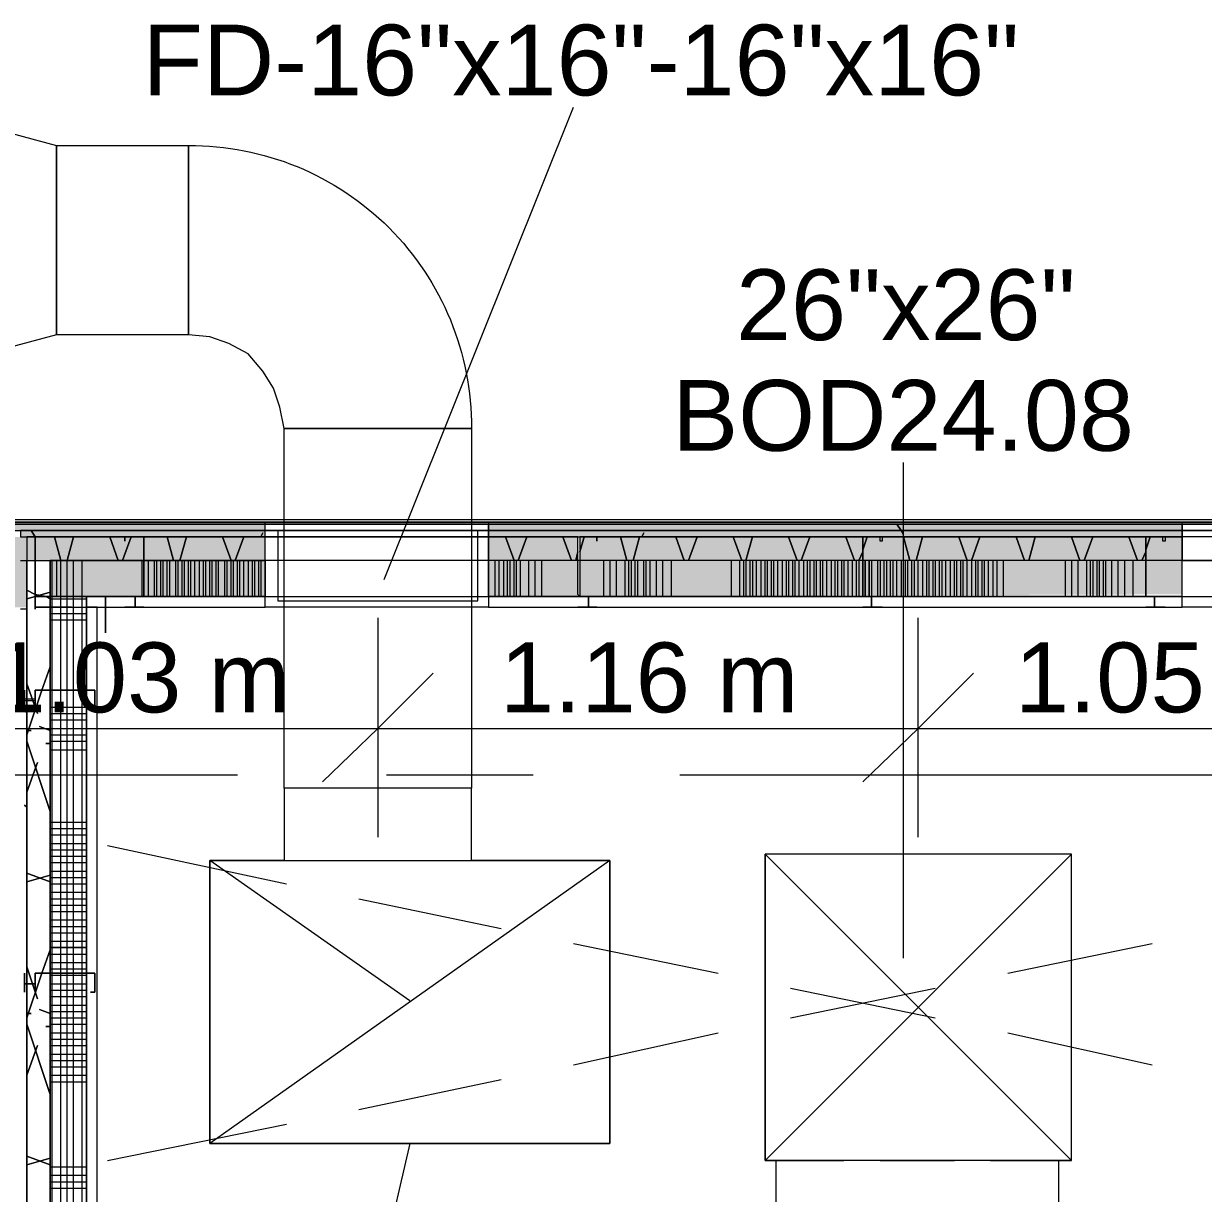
# Model space of a CAD drawing. Header units: metres. Extents: x 29 to 268, y -7 to 151.
# Drawn here: x 74.575 to 77.116, y 33.108 to 35.628 of the extents above; entities that cross this region are included whole.
import ezdxf

# ---------------------------------------------------------------- set-up
doc = ezdxf.new("R2010")
doc.units = ezdxf.units.M
doc.layers.add('HVAC - Ductos', color=5, linetype='Continuous', lineweight=50)
doc.layers.add('PDF2_Geometry', color=7, linetype='Continuous', true_color=0xaaaaaa)
doc.layers.add('PDF2_Solid Fills', color=7, linetype='Continuous', true_color=0xffffff)
doc.layers.add('PDF2_Text', color=7, linetype='Continuous')
doc.styles.add('PDF Helvetica', font='')
doc.styles.get('PDF Helvetica').set_extended_font_data('Helvetica')

msp = doc.modelspace()

# ---------------------------------------------------------------- hatches: boundary and pattern name
at = {"layer": 'PDF2_Solid Fills', "lineweight": 0, "transparency": 33554559}
h = msp.add_hatch(color=256, dxfattribs=at)
h.paths.add_polyline_path([(75.0951, 34.5359), (75.0951, 34.5496), (74.5497, 34.5496), (74.5497, 34.5359)])
h.paths.add_polyline_path([(78.0331, 34.5404), (78.2256, 34.5359), (78.2256, 34.5496), (77.7765, 34.5496), (77.7765, 34.5359), (78.0285, 34.5404)])
h.paths.add_polyline_path([(77.0706, 34.5359), (77.0706, 34.5496), (75.5764, 34.5496), (75.5764, 34.5359)])
h = msp.add_hatch(color=256, dxfattribs=at)
h.paths.add_polyline_path([(75.0951, 34.5359), (75.0951, 34.5496), (74.5497, 34.5496), (74.5497, 34.5359)])
h.paths.add_polyline_path([(78.0331, 34.5404), (78.2256, 34.5359), (78.2256, 34.5496), (77.7765, 34.5496), (77.7765, 34.5359), (78.0285, 34.5404)])
h.paths.add_polyline_path([(77.0706, 34.5359), (77.0706, 34.5496), (75.5764, 34.5496), (75.5764, 34.5359)])
h = msp.add_hatch(color=256, dxfattribs=at)
h.paths.add_polyline_path([(65.5709, 34.4717), (65.5709, 34.5221), (65.4059, 34.5221), (65.4059, 34.4717)])
h.paths.add_polyline_path([(73.7568, 34.5221), (73.7568, 34.4717), (74.5818, 34.4717), (74.5818, 34.5221)])
h.paths.add_polyline_path([(66.0659, 34.5221), (66.0659, 34.4717), (73.0326, 34.4717), (73.0326, 34.5221)])
h = msp.add_hatch(color=256, dxfattribs=at)
h.paths.add_polyline_path([(75.0951, 34.5221), (75.0951, 34.5359), (74.5681, 34.5359), (74.5681, 34.5221)])
h.paths.add_polyline_path([(78.0331, 34.5359), (78.0331, 34.5221), (78.2119, 34.5221), (78.2119, 34.5359)])
h.paths.add_polyline_path([(77.7765, 34.5359), (77.7765, 34.5221), (78.0285, 34.5221), (78.0285, 34.5359)])
h.paths.add_polyline_path([(75.5764, 34.5359), (75.5764, 34.5221), (77.0706, 34.5221), (77.0706, 34.5359)])
h = msp.add_hatch(color=256, dxfattribs=at)
h.paths.add_polyline_path([(75.0951, 34.5221), (75.0951, 34.5359), (74.5681, 34.5359), (74.5681, 34.5221)])
h.paths.add_polyline_path([(78.0331, 34.5359), (78.0331, 34.5221), (78.2119, 34.5221), (78.2119, 34.5359)])
h.paths.add_polyline_path([(77.7765, 34.5359), (77.7765, 34.5221), (78.0285, 34.5221), (78.0285, 34.5359)])
h.paths.add_polyline_path([(75.5764, 34.5359), (75.5764, 34.5221), (77.0706, 34.5221), (77.0706, 34.5359)])
h = msp.add_hatch(color=256, dxfattribs=at)
h.paths.add_polyline_path([(75.0951, 34.4717), (75.0951, 34.5221), (74.5818, 34.5221), (74.5818, 34.4717)])
h.paths.add_polyline_path([(78.0331, 34.5221), (78.0331, 34.4717), (78.1935, 34.4717), (78.1935, 34.5221)])
h.paths.add_polyline_path([(77.7765, 34.5221), (77.7765, 34.4717), (78.0285, 34.4717), (78.0285, 34.5221)])
h.paths.add_polyline_path([(75.7735, 34.5221), (75.7735, 34.4717), (77.0706, 34.4717), (77.0706, 34.5221)])
h.paths.add_polyline_path([(75.5764, 34.5221), (75.5764, 34.4717), (75.7689, 34.4717), (75.7689, 34.5221)])
h = msp.add_hatch(color=256, dxfattribs=at)
h.paths.add_polyline_path([(75.0951, 34.4717), (75.0951, 34.5221), (74.5818, 34.5221), (74.5818, 34.4717)])
h.paths.add_polyline_path([(78.0331, 34.5221), (78.0331, 34.4717), (78.1935, 34.4717), (78.1935, 34.5221)])
h.paths.add_polyline_path([(77.7765, 34.5221), (77.7765, 34.4717), (78.0285, 34.4717), (78.0285, 34.5221)])
h.paths.add_polyline_path([(75.7735, 34.5221), (75.7735, 34.4717), (77.0706, 34.4717), (77.0706, 34.5221)])
h.paths.add_polyline_path([(75.5764, 34.5221), (75.5764, 34.4717), (75.7689, 34.4717), (75.7689, 34.5221)])
h = msp.add_hatch(color=256, dxfattribs=at)
h.paths.add_polyline_path([(65.5709, 34.3663), (65.5709, 34.4717), (65.4059, 34.4717), (65.4059, 34.3663)])
h.paths.add_polyline_path([(74.536, 34.3709), (74.5818, 34.3709), (74.5818, 34.4717), (73.7568, 34.4717), (73.7568, 34.3663)])
h.paths.add_polyline_path([(73.0326, 34.3709), (73.0326, 34.4717), (66.0659, 34.4717), (66.0659, 34.3709), (72.2443, 34.3709), (72.5056, 34.3663), (72.5056, 34.3709)])
h = msp.add_hatch(color=256, dxfattribs=at)
h.paths.add_polyline_path([(78.0285, 34.4075), (78.0285, 34.4717), (77.7765, 34.4717), (77.7765, 34.3937), (78.1431, 34.3937), (78.1431, 34.4717), (78.0331, 34.4717)])
h.paths.add_polyline_path([(75.0951, 34.3983), (75.0951, 34.4717), (74.6322, 34.4717), (74.6322, 34.3937), (74.6332, 34.3937), (74.8339, 34.3983)])
h.paths.add_polyline_path([(75.5764, 34.4717), (75.5764, 34.3937), (75.583, 34.3937), (76.9927, 34.3983), (77.0706, 34.3983), (77.0706, 34.4717)])
h = msp.add_hatch(color=256, dxfattribs=at)
h.paths.add_polyline_path([(78.0285, 34.3983), (78.0285, 34.4717), (77.7765, 34.4717), (77.7765, 34.3937), (78.1431, 34.3937), (78.1431, 34.4717), (78.0331, 34.4717)])
h.paths.add_polyline_path([(75.0951, 34.3937), (75.0951, 34.4717), (74.6322, 34.4717), (74.6322, 34.3937)])
h.paths.add_polyline_path([(75.5764, 34.4717), (75.5764, 34.3937), (75.583, 34.3937), (76.9927, 34.3983), (77.0706, 34.3983), (77.0706, 34.4717)])

# ---------------------------------------------------------------- linework, layer by layer
at = {"layer": 'HVAC - Ductos', "lineweight": 0}
for points in [[(74.646, 35.3654), (74.9302, 35.3654), (74.9302, 34.9575), (74.646, 34.9575), (74.2701, 34.8567), (74.2701, 35.4663)], [(75.5397, 34.7559), (75.5397, 33.9813), (75.1364, 33.9813), (75.1364, 34.7559)], [(75.5535, 34.5359), (75.1227, 34.5359), (75.1227, 34.3845), (75.5535, 34.3845)]]:
    msp.add_lwpolyline(points, close=True, dxfattribs=at)
for points in [[(75.3518, 34.4304), (75.7597, 35.4479)], [(74.646, 35.3654), (74.646, 34.9575), (74.646, 35.3654)], [(76.4701, 33.6146), (76.4701, 34.6825)], [(75.3381, 34.3479), (75.3381, 34.1095), (75.3381, 33.8758)], [(76.5023, 33.8758), (76.5023, 34.1095), (76.5023, 34.3479)], [(75.4573, 34.2287), (75.3381, 34.1095), (75.2189, 33.995)], [(76.6214, 34.2287), (76.5023, 34.1095), (76.3831, 33.995)], [(73.1518, 34.1095), (74.3068, 34.1095), (75.3381, 34.1095), (76.5023, 34.1095), (77.7902, 34.1095)], [(75.1364, 33.8254), (75.5397, 33.8254), (75.5397, 33.9813), (75.1364, 33.9813), (75.1364, 33.8254), (74.976, 33.8254), (74.976, 33.2158), (75.8377, 33.2158), (75.8377, 33.8254), (75.5397, 33.8254)], [(76.8323, 33.1791), (76.8323, 33.8391), (76.1723, 33.8391), (76.1723, 33.1791)], [(75.4068, 33.2158), (75.3518, 32.9775)], [(76.1723, 33.1791), (76.3418, 33.1791)], [(76.1951, 33.1791), (76.1951, 33.0783), (76.8048, 33.0783), (76.8048, 33.1791)], [(76.4198, 33.1791), (76.5802, 33.1791)], [(76.6581, 33.1791), (76.8323, 33.1791)]]:
    msp.add_lwpolyline(points, dxfattribs=at)
msp.add_lwpolyline([(75.5397, 34.7559), (75.1364, 34.7559), (75.1272, 34.8017), (75.1135, 34.8429), (75.0905, 34.8796), (75.0585, 34.9163), (75.0172, 34.9391), (74.976, 34.9529), (74.9302, 34.9575), (74.9302, 35.3654, -0.41751)], format="xyb", close=True, dxfattribs=at)
at = {"layer": 'PDF2_Geometry', "lineweight": 0}
for points in [[(75.0951, 34.5359), (75.0951, 34.5496), (74.5818, 34.5496), (74.5681, 34.5496), (74.5497, 34.5496), (73.7568, 34.5496), (73.0326, 34.5496), (66.0659, 34.5496), (66.0659, 34.5359), (65.5709, 34.5359), (65.4059, 34.5359), (63.6642, 34.5359), (63.6642, 34.5221), (63.6642, 34.3342), (63.6642, 33.7429), (63.678, 33.7429), (63.678, 33.9217)], [(87.3511, 34.5359), (87.3511, 34.5541), (87.3511, 34.5496), (87.3511, 34.5359), (86.6819, 34.5359), (86.6819, 34.5129), (86.6819, 34.5359), (78.8535, 34.5359), (86.6819, 34.5359), (86.6819, 34.5496), (78.2256, 34.5496), (78.2256, 34.5541), (78.8856, 34.5541), (78.8856, 34.5587), (78.2256, 34.5587), (74.5497, 34.5587), (65.4059, 34.5587), (65.4059, 34.5541), (74.5497, 34.5541), (74.5497, 34.5221), (74.5497, 34.5541), (65.4059, 34.5541), (64.2463, 34.5541)], [(74.5772, 27.8716), (74.5772, 27.3537), (74.7789, 27.3537), (74.7789, 32.7025), (76.0164, 32.7025), (76.0164, 32.9041), (74.7331, 32.9041), (74.7331, 34.3709), (74.7514, 34.3709), (75.0951, 34.3709), (75.0951, 34.5541), (74.5497, 34.5541), (73.7568, 34.5541), (73.7568, 34.3342), (74.5497, 34.3342), (74.5497, 32.9041), (74.5681, 32.9041)], [(78.2256, 34.5541), (74.5497, 34.5541)], [(74.5681, 34.5221), (74.5818, 34.5221), (74.6002, 34.5221), (74.8339, 34.5221), (75.0951, 34.5221), (75.5764, 34.5221), (75.5764, 34.5359), (75.5764, 34.5496), (75.0951, 34.5496), (75.5764, 34.5496), (77.0706, 34.5496), (77.0706, 34.5359), (75.5764, 34.5359), (75.0951, 34.5359), (74.5818, 34.5359), (74.5681, 34.5359)], [(75.0951, 34.5541), (75.5764, 34.5541)], [(77.0706, 34.5541), (77.7765, 34.5541)], [(78.0331, 34.5359), (78.2256, 34.5359), (78.2256, 34.5496), (77.7765, 34.5496), (77.0706, 34.5496), (77.7765, 34.5496), (77.7765, 34.5359)], [(74.5681, 34.5221), (74.5818, 34.5221), (74.5818, 32.9041), (74.5818, 34.4717), (74.6002, 34.4717), (74.6322, 34.4717), (74.6322, 34.3937), (74.6322, 34.3709), (74.6322, 34.1921), (74.6322, 33.5825), (74.6322, 32.9041), (74.6322, 33.5825), (74.6322, 34.1921), (74.6322, 34.3709), (74.6322, 34.3937), (74.7101, 34.3937), (74.7101, 34.1921), (74.7101, 33.5825), (74.7101, 32.9041), (74.7101, 33.5825), (74.7101, 34.1921), (74.7101, 34.3709), (74.7101, 34.3937), (75.0951, 34.3937), (75.5764, 34.3937), (75.5764, 34.4717), (75.0951, 34.4717), (75.0951, 34.5221), (75.0951, 34.5359), (75.5764, 34.5359)], [(74.6277, 34.5221), (74.6277, 34.5221)], [(75.7689, 34.5221), (75.5764, 34.5221), (75.0951, 34.5221)], [(77.7765, 34.5221), (77.0706, 34.5221), (76.9927, 34.5221), (76.3831, 34.5221), (75.7735, 34.5221), (76.3831, 34.5221), (76.9927, 34.5221), (77.0706, 34.5221), (77.0706, 34.4717), (75.5764, 34.4717), (75.5764, 34.5221), (75.7689, 34.5221), (75.5764, 34.5221), (75.5764, 34.5359), (77.0706, 34.5359), (77.0706, 34.5221), (76.9927, 34.5221), (76.3831, 34.5221), (75.7735, 34.5221)], [(75.5764, 34.4717), (75.5764, 34.5221)], [(75.7735, 34.5221), (75.7735, 34.5221)], [(75.8101, 34.5221), (75.8101, 34.5221)], [(75.8101, 34.5221), (75.8101, 34.5221)], [(76.3831, 34.5221), (76.3831, 34.5221)], [(76.3831, 34.5221), (76.3831, 34.5221)], [(76.4198, 34.5221), (76.4198, 34.5221)], [(76.9927, 34.5221), (76.9927, 34.5221)], [(76.9927, 34.5221), (76.9927, 34.5221)], [(77.0293, 34.5221), (77.0293, 34.5221)], [(77.7765, 34.4717), (77.0706, 34.4717), (77.0706, 34.5221), (77.0706, 34.5359), (77.7765, 34.5359)], [(78.0285, 34.4717), (77.7765, 34.4717), (77.7765, 34.5221), (77.7765, 34.5359), (77.0706, 34.5359)], [(78.0285, 34.5221), (77.7765, 34.5221), (77.0706, 34.5221)], [(75.8101, 34.5129), (75.8101, 34.5129)], [(74.5681, 34.4717), (74.5818, 34.4717), (74.5818, 34.3709), (74.5818, 34.3663), (74.5818, 32.9041)], [(74.6322, 32.9041), (74.6322, 33.5825), (74.6322, 34.1921), (74.6322, 34.3709), (74.6322, 34.3937), (74.6322, 34.4717), (75.0951, 34.4717), (75.0951, 34.3937), (75.5764, 34.3937), (77.0706, 34.3937), (77.7765, 34.3937)], [(77.0706, 34.4717), (75.5764, 34.4717), (75.0951, 34.4717)], [(77.0706, 34.3937), (77.0706, 34.4717), (77.7765, 34.4717), (78.0285, 34.4717), (77.7765, 34.4717), (77.7765, 34.3937), (78.0285, 34.3937), (78.1431, 34.3937), (78.1431, 34.4717), (78.0331, 34.4717)], [(78.1935, 32.9041), (78.1935, 34.4717), (78.1431, 34.4717), (78.1431, 33.8621), (78.1431, 34.3937), (78.0652, 34.3937), (78.0652, 33.8621), (78.0652, 34.3709), (78.0652, 34.3937), (78.0285, 34.3937), (77.7765, 34.3937), (77.7765, 34.3709), (78.0652, 34.3709), (78.0652, 34.3937), (78.0285, 34.3937), (77.7765, 34.3937), (77.7765, 34.3709), (77.0706, 34.3709), (77.0706, 34.3937), (77.7765, 34.3937)], [(74.6002, 34.4167), (74.6002, 34.4167)], [(76.9927, 34.4121), (76.9927, 34.4167)], [(75.5764, 34.3937), (75.5764, 34.3709), (75.0951, 34.3709), (75.0951, 34.3937)], [(75.8101, 34.3937), (75.8101, 34.3937)], [(76.4244, 34.3937), (76.4244, 34.3937)], [(77.0339, 34.3937), (77.0339, 34.3937)], [(74.5818, 34.3709), (74.5818, 34.3663), (74.5681, 34.3663)], [(77.0706, 32.7025), (76.7039, 32.7025), (76.7039, 32.9041), (76.7039, 32.8767), (76.0164, 32.8767), (75.9431, 32.8767), (76.0164, 32.8767), (76.0164, 32.9041), (74.7193, 32.9041), (74.7331, 32.9041), (74.7331, 34.3709), (74.7101, 34.3709), (74.7101, 34.1921), (74.7101, 33.5825), (74.7101, 32.9041), (74.7101, 32.8767), (74.6322, 32.8767)], [(74.6781, 34.3709), (74.6781, 34.3709)], [(75.7735, 34.3709), (75.7689, 34.3709), (75.7735, 34.3709)], [(75.7735, 34.3709), (75.7735, 34.3709)], [(75.8056, 34.3709), (75.8056, 34.3709)], [(75.8101, 34.3709), (75.8101, 34.3709)], [(75.8101, 34.3709), (75.8101, 34.3709)], [(76.3831, 34.3709), (76.3831, 34.3709)], [(76.3831, 34.3709), (76.3831, 34.3709)], [(76.4152, 34.3709), (76.4152, 34.3709)], [(76.4198, 34.3709), (76.4244, 34.3709), (76.4198, 34.3709)], [(76.4198, 34.3709), (76.4198, 34.3709)], [(76.9927, 34.3709), (76.9927, 34.3709)], [(76.9927, 34.3709), (76.9927, 34.3709)], [(77.0247, 34.3709), (77.0247, 34.3709)], [(77.0293, 34.3709), (77.0339, 34.3709), (77.0293, 34.3709)], [(77.0293, 34.3709), (77.0293, 34.3709)], [(74.5772, 34.1921), (74.5772, 34.1921)], [(74.5772, 34.1875), (74.5772, 34.1921), (74.5772, 34.1875)], [(74.6002, 34.1921), (74.6002, 34.1921)], [(74.6002, 34.1921), (74.6002, 34.1921)], [(74.7285, 34.1921), (74.7285, 34.1921)], [(74.7285, 34.1921), (74.7285, 34.1921)], [(74.5772, 34.1737), (74.5772, 34.1737)], [(74.7285, 34.16), (74.7285, 34.1646)], [(74.5772, 34.1554), (74.5772, 34.1554)], [(74.5772, 34.1508), (74.5772, 34.1508)], [(74.5772, 34.1508), (74.5772, 34.1508)], [(74.6002, 34.1508), (74.6002, 34.1508)], [(74.7193, 34.1508), (74.7193, 34.1508)], [(74.7285, 34.1508), (74.7285, 34.1508)], [(74.7285, 34.1508), (74.7285, 34.1508)], [(75.0356, 34.0087), (73.766, 34.0087)], [(75.6727, 34.0087), (75.3564, 34.0087)], [(77.2585, 34.0087), (75.9889, 34.0087)], [(74.756, 33.8575), (75.141, 33.775)], [(75.2968, 33.7429), (75.6039, 33.6787)], [(75.7597, 33.6467), (76.0714, 33.5825)], [(76.6948, 33.5825), (77.0064, 33.6467)], [(74.5772, 33.5825), (74.5772, 33.5825)], [(74.5772, 33.5779), (74.5772, 33.5779)], [(74.6002, 33.5825), (74.6002, 33.5825)], [(74.6002, 33.5825), (74.6002, 33.5825)], [(74.6506, 33.5825), (74.6506, 33.5825)], [(74.7285, 33.5825), (74.7285, 33.5825)], [(74.7285, 33.5825), (74.7285, 33.5825)], [(76.2273, 33.4863), (76.5389, 33.5504)], [(76.2273, 33.5504), (76.5389, 33.4863)], [(74.5772, 33.5458), (74.5772, 33.5458)], [(74.5772, 33.5413), (74.5772, 33.5413)], [(74.5772, 33.5413), (74.5772, 33.5413)], [(74.6002, 33.5413), (74.6002, 33.5413)], [(74.7193, 33.5413), (74.7193, 33.5413)], [(74.7285, 33.5413), (74.7285, 33.5413)], [(74.7285, 33.5413), (74.7285, 33.5413)], [(75.7597, 33.3854), (76.0714, 33.4541)], [(76.6948, 33.4541), (77.0064, 33.3854)], [(75.2968, 33.2891), (75.6039, 33.3533)], [(74.756, 33.1791), (75.141, 33.2571)]]:
    msp.add_lwpolyline(points, dxfattribs=at)
for points in [[(74.5497, 34.5587), (74.5497, 34.5541), (78.2256, 34.5541), (78.2256, 34.5587)], [(74.5497, 34.5541), (74.5497, 34.5496), (75.0951, 34.5496), (75.0951, 34.5541)], [(75.0951, 34.5359), (75.0951, 34.5496), (74.5497, 34.5496), (74.5497, 34.5359)], [(75.5764, 34.5541), (75.5764, 34.3709), (75.0951, 34.3709), (75.0951, 34.5541)], [(75.5764, 34.3709), (77.0706, 34.3709), (77.0706, 34.5541), (75.5764, 34.5541)], [(77.0706, 34.5541), (75.5764, 34.5541), (75.5764, 34.5496), (77.0706, 34.5496)], [(75.5764, 34.5496), (75.5764, 34.5359), (77.0706, 34.5359), (77.0706, 34.5496)], [(77.7765, 34.5541), (77.7765, 34.3709), (77.0706, 34.3709), (77.0706, 34.5541)], [(75.0951, 34.5221), (75.0951, 34.5359), (74.5681, 34.5359), (74.5681, 34.5221), (74.6002, 34.5221), (74.8339, 34.5221)], [(75.0951, 34.4717), (75.0951, 34.5221), (74.8339, 34.5221), (74.6002, 34.5221), (74.5818, 34.5221), (74.5818, 34.4717), (74.6002, 34.4717)], [(74.6002, 34.3709), (74.6781, 34.3709), (74.6002, 34.3709), (74.6002, 34.5221)], [(74.6277, 34.5221), (74.6002, 34.5221)], [(74.7927, 34.3937), (74.8155, 34.3937), (74.8155, 34.3754), (74.8155, 34.3709), (74.8339, 34.3709), (74.7972, 34.3709), (74.7927, 34.3709), (74.7972, 34.3709), (74.8018, 34.3709), (74.7972, 34.3709), (74.7927, 34.3709), (74.7972, 34.3709), (74.8339, 34.3709), (74.8155, 34.3709), (74.8155, 34.3754), (74.8155, 34.3937), (74.8339, 34.3937), (74.8339, 34.3983), (74.8339, 34.5221), (74.7972, 34.5221), (74.7927, 34.5221), (74.7927, 34.5129), (74.7927, 34.5221), (74.7972, 34.5221), (74.8339, 34.5221), (74.8339, 34.3983), (74.8339, 34.3937)], [(75.7918, 34.3937), (75.7918, 34.3754), (75.7918, 34.3709), (75.7735, 34.3709), (75.8101, 34.3709), (75.8056, 34.3709), (75.8101, 34.3709), (75.7735, 34.3709), (75.7918, 34.3709), (75.7918, 34.3754), (75.7918, 34.3937), (75.7735, 34.3937), (75.7689, 34.3983), (75.7689, 34.5221), (75.7735, 34.5221), (75.8101, 34.5221), (75.8101, 34.5129), (75.8101, 34.5221), (75.7735, 34.5221), (75.7735, 34.3983), (75.7735, 34.3937), (75.8101, 34.3937)], [(76.4014, 34.3937), (76.4014, 34.3754), (76.4014, 34.3709), (76.3831, 34.3709), (76.4198, 34.3709), (76.4152, 34.3709), (76.4198, 34.3709), (76.3831, 34.3709), (76.4014, 34.3709), (76.4014, 34.3754), (76.4014, 34.3937), (76.3831, 34.3937), (76.3831, 34.3983), (76.3831, 34.5221), (76.4198, 34.5221), (76.4244, 34.5221), (76.4244, 34.5129), (76.4198, 34.5129), (76.4198, 34.5221), (76.3831, 34.5221), (76.3831, 34.3983), (76.3831, 34.3937), (76.4244, 34.3937)], [(77.011, 34.3937), (77.011, 34.3754), (77.011, 34.3709), (76.9927, 34.3709), (77.0293, 34.3709), (77.0247, 34.3709), (77.0293, 34.3709), (76.9927, 34.3709), (77.011, 34.3709), (77.011, 34.3754), (77.011, 34.3937), (76.9927, 34.3937), (76.9927, 34.3983), (76.9927, 34.5221), (77.0293, 34.5221), (77.0339, 34.5221), (77.0339, 34.5129), (77.0293, 34.5129), (77.0293, 34.5221), (76.9927, 34.5221), (76.9927, 34.3983), (76.9927, 34.3937), (77.0339, 34.3937)], [(75.0951, 34.3937), (75.0951, 34.4717), (74.6322, 34.4717), (74.6322, 34.3937)], [(75.5764, 34.4717), (75.5764, 34.3937), (77.0706, 34.3937), (77.0706, 34.4717)], [(74.6002, 34.3937), (74.6002, 34.3663), (74.6002, 34.3937), (74.7514, 34.3937), (74.7514, 34.3158), (74.7514, 34.3937)], [(74.7101, 34.3709), (74.7514, 34.3709), (75.0951, 34.3709), (75.0951, 34.3937), (74.7101, 34.3937)], [(75.5764, 34.3709), (77.0706, 34.3709), (77.0706, 34.3937), (75.5764, 34.3937)], [(74.6002, 34.1692), (74.5772, 34.1692), (74.5772, 34.1737), (74.5772, 34.1875), (74.5772, 34.1508), (74.5772, 34.1554), (74.5772, 34.1508), (74.5772, 34.1921), (74.5772, 34.1737), (74.6002, 34.1737), (74.6002, 34.1921), (74.7285, 34.1921), (74.7285, 34.1508), (74.7193, 34.1508), (74.7285, 34.1508), (74.7285, 34.1921), (74.6002, 34.1921), (74.6002, 34.1508)], [(74.6002, 33.5595), (74.5772, 33.5595), (74.5772, 33.5641), (74.5772, 33.5779), (74.5772, 33.5413), (74.5772, 33.5458), (74.5772, 33.5413), (74.5772, 33.5825), (74.5772, 33.5641), (74.5772, 33.5595), (74.6002, 33.5595), (74.6002, 33.5825), (74.7285, 33.5825), (74.7285, 33.5413), (74.7193, 33.5413), (74.7285, 33.5413), (74.7285, 33.5825), (74.6002, 33.5825), (74.6002, 33.5413)]]:
    msp.add_lwpolyline(points, close=True, dxfattribs=at)
at = {"layer": 'PDF2_Geometry', "color": 254, "lineweight": 0, "true_color": 0xeaeaea}
for points in [[(76.4564, 34.5496), (76.4655, 34.5359), (76.4701, 34.5267), (76.4655, 34.5359)], [(74.591, 34.5359), (74.6002, 34.5221)], [(75.086, 34.5221), (75.0905, 34.5313)], [(75.9064, 34.5221), (75.911, 34.5313)], [(76.3877, 34.3937), (76.3877, 34.4717)], [(76.3968, 34.4717), (76.3968, 34.3937)], [(74.5635, 34.1692), (74.5681, 34.1692), (74.5818, 34.1417), (74.5681, 34.1692)], [(74.5772, 33.9446), (74.5818, 33.94)], [(74.7101, 33.6375), (74.6322, 33.6375)]]:
    msp.add_lwpolyline(points, close=True, dxfattribs=at)
for points in [[(76.626, 34.5496), (76.626, 34.5496)], [(76.626, 34.5496), (76.626, 34.5496)], [(74.591, 34.5359), (74.591, 34.5359)], [(74.591, 34.5359), (74.591, 34.5359)], [(74.6368, 32.9041), (74.6368, 33.5825), (74.6368, 34.1921), (74.6368, 34.3937), (74.6368, 34.4717)], [(74.646, 34.4717), (74.646, 34.3937)], [(74.6552, 32.9041), (74.6552, 34.3709), (74.6552, 34.3937), (74.6552, 34.4717)], [(74.6689, 32.9041), (74.6689, 34.3709), (74.6689, 34.3937), (74.6689, 34.4717)], [(74.6827, 32.9041), (74.6827, 33.5825), (74.6827, 34.1921), (74.6827, 34.3937), (74.6827, 34.4717)], [(74.701, 32.9041), (74.701, 33.5825), (74.701, 34.1921), (74.701, 34.3937), (74.701, 34.4717)], [(74.8293, 34.4717), (74.8293, 34.3937)], [(74.8431, 34.4717), (74.8431, 34.3937)], [(74.8568, 34.3937), (74.8568, 34.4717)], [(74.8614, 34.4717), (74.8614, 34.3937)], [(74.8706, 34.3937), (74.8706, 34.4717)], [(74.8752, 34.4717), (74.8752, 34.3937)], [(74.8843, 34.3937), (74.8843, 34.4717)], [(74.8889, 34.4717), (74.8889, 34.3937)], [(74.9027, 34.3937), (74.9027, 34.4717)], [(74.9072, 34.4717), (74.9072, 34.3937)], [(74.9164, 34.3937), (74.9164, 34.4717)], [(74.921, 34.4717), (74.921, 34.3937)], [(74.9302, 34.3937), (74.9302, 34.4717)], [(74.9347, 34.4717), (74.9347, 34.3937)], [(74.9439, 34.3937), (74.9439, 34.4717)], [(74.9531, 34.4717), (74.9531, 34.3937)], [(74.9622, 34.3937), (74.9622, 34.4717)], [(74.9668, 34.4717), (74.9668, 34.3937)], [(74.976, 34.3937), (74.976, 34.4717)], [(74.9806, 34.4717), (74.9806, 34.3937)], [(74.9897, 34.3937), (74.9897, 34.4717)], [(74.9943, 34.4717), (74.9943, 34.3937)], [(75.0081, 34.3937), (75.0081, 34.4717)], [(75.0127, 34.4717), (75.0127, 34.3937)], [(75.0218, 34.3937), (75.0218, 34.4717)], [(75.0264, 34.4717), (75.0264, 34.3937)], [(75.0356, 34.3937), (75.0356, 34.4717)], [(75.0402, 34.4717), (75.0402, 34.3937)], [(75.0494, 34.3937), (75.0494, 34.4717)], [(75.0585, 34.4717), (75.0585, 34.3937)], [(75.0677, 34.3937), (75.0677, 34.4717)], [(75.0722, 34.4717), (75.0722, 34.3937)], [(75.0814, 34.3937), (75.0814, 34.4717)], [(75.086, 34.4717), (75.086, 34.3937)], [(75.5764, 34.4717), (75.5764, 34.3937)], [(75.5902, 34.4717), (75.5902, 34.3937)], [(75.5994, 34.3937), (75.5994, 34.4717)], [(75.6085, 34.4717), (75.6085, 34.3937)], [(75.6177, 34.3937), (75.6177, 34.4717)], [(75.6223, 34.4717), (75.6223, 34.3937)], [(75.6314, 34.3937), (75.6314, 34.4717)], [(75.636, 34.4717), (75.636, 34.3937)], [(75.6451, 34.3937), (75.6451, 34.4717)], [(75.6635, 34.3937), (75.6635, 34.4717)], [(75.6773, 34.3937), (75.6773, 34.4717)], [(75.691, 34.3937), (75.691, 34.4717)], [(75.8239, 34.4717), (75.8239, 34.3937)], [(75.8377, 34.4717), (75.8377, 34.3937)], [(75.8514, 34.4717), (75.8514, 34.3937)], [(75.8698, 34.4717), (75.8698, 34.3937)], [(75.8789, 34.3937), (75.8789, 34.4717)], [(75.8835, 34.4717), (75.8835, 34.3937)], [(75.8927, 34.3937), (75.8927, 34.4717)], [(75.8973, 34.4717), (75.8973, 34.3937)], [(75.911, 34.3937), (75.911, 34.4717)], [(75.9155, 34.4717), (75.9155, 34.3937)], [(75.9247, 34.3937), (75.9247, 34.4717)], [(75.9385, 34.3937), (75.9385, 34.4717)], [(75.9523, 34.3937), (75.9523, 34.4717)], [(75.9706, 34.3937), (75.9706, 34.4717)], [(76.0989, 34.4717), (76.0989, 34.3937)], [(76.1173, 34.4717), (76.1173, 34.3937)], [(76.1264, 34.3937), (76.1264, 34.4717)], [(76.131, 34.4717), (76.131, 34.3937)], [(76.1402, 34.3937), (76.1402, 34.4717)], [(76.1448, 34.4717), (76.1448, 34.3937)], [(76.1539, 34.3937), (76.1539, 34.4717)], [(76.1631, 34.4717), (76.1631, 34.3937)], [(76.1723, 34.3937), (76.1723, 34.4717)], [(76.1768, 34.4717), (76.1768, 34.3937)], [(76.186, 34.3937), (76.186, 34.4717)], [(76.1905, 34.4717), (76.1905, 34.3937)], [(76.1997, 34.3937), (76.1997, 34.4717)], [(76.2089, 34.4717), (76.2089, 34.3937)], [(76.2181, 34.3937), (76.2181, 34.4717)], [(76.2227, 34.4717), (76.2227, 34.3937)], [(76.2318, 34.3937), (76.2318, 34.4717)], [(76.2364, 34.4717), (76.2364, 34.3937)], [(76.2456, 34.3937), (76.2456, 34.4717)], [(76.2548, 34.4717), (76.2548, 34.3937)], [(76.2639, 34.3937), (76.2639, 34.4717)], [(76.2685, 34.4717), (76.2685, 34.3937)], [(76.2777, 34.3937), (76.2777, 34.4717)], [(76.2823, 34.4717), (76.2823, 34.3937)], [(76.2914, 34.3937), (76.2914, 34.4717)], [(76.296, 34.4717), (76.296, 34.3937)], [(76.3052, 34.3937), (76.3052, 34.4717)], [(76.3143, 34.4717), (76.3143, 34.3937)], [(76.3235, 34.3937), (76.3235, 34.4717)], [(76.3281, 34.4717), (76.3281, 34.3937)], [(76.3373, 34.3937), (76.3373, 34.4717)], [(76.3418, 34.4717), (76.3418, 34.3937)], [(76.351, 34.3937), (76.351, 34.4717)], [(76.3601, 34.4717), (76.3601, 34.3937)], [(76.3693, 34.3937), (76.3693, 34.4717)], [(76.3739, 34.4717), (76.3739, 34.3937)], [(76.3831, 34.3937), (76.3831, 34.4717)], [(76.4014, 34.4717), (76.4014, 34.3937)], [(76.4152, 34.3937), (76.4152, 34.4717)], [(76.4198, 34.4717), (76.4198, 34.3937)], [(76.4289, 34.3937), (76.4289, 34.4717)], [(76.4335, 34.4717), (76.4335, 34.3937)], [(76.4427, 34.3937), (76.4427, 34.4717)], [(76.4473, 34.4717), (76.4473, 34.3937)], [(76.4564, 34.3937), (76.4564, 34.4717)], [(76.4655, 34.4717), (76.4655, 34.3937)], [(76.4747, 34.3937), (76.4747, 34.4717)], [(76.4793, 34.4717), (76.4793, 34.3937)], [(76.4885, 34.3937), (76.4885, 34.4717)], [(76.4931, 34.4717), (76.4931, 34.3937)], [(76.5023, 34.3937), (76.5023, 34.4717)], [(76.5114, 34.4717), (76.5114, 34.3937)], [(76.5206, 34.3937), (76.5206, 34.4717)], [(76.5252, 34.4717), (76.5252, 34.3937)], [(76.5343, 34.3937), (76.5343, 34.4717)], [(76.5389, 34.4717), (76.5389, 34.3937)], [(76.5481, 34.3937), (76.5481, 34.4717)], [(76.5527, 34.4717), (76.5527, 34.3937)], [(76.5619, 34.3937), (76.5619, 34.4717)], [(76.571, 34.4717), (76.571, 34.3937)], [(76.5802, 34.3937), (76.5802, 34.4717)], [(76.5847, 34.4717), (76.5847, 34.3937)], [(76.5939, 34.3937), (76.5939, 34.4717)], [(76.5985, 34.4717), (76.5985, 34.3937)], [(76.6077, 34.3937), (76.6077, 34.4717)], [(76.6169, 34.4717), (76.6169, 34.3937)], [(76.626, 34.3937), (76.626, 34.4717)], [(76.6306, 34.4717), (76.6306, 34.3937)], [(76.6397, 34.3937), (76.6397, 34.4717)], [(76.6443, 34.4717), (76.6443, 34.3937)], [(76.6535, 34.3937), (76.6535, 34.4717)], [(76.6627, 34.4717), (76.6627, 34.3937)], [(76.6719, 34.3937), (76.6719, 34.4717)], [(76.6856, 34.3937), (76.6856, 34.4717)], [(76.8185, 34.4717), (76.8185, 34.3937)], [(76.8323, 34.4717), (76.8323, 34.3937)], [(76.846, 34.4717), (76.846, 34.3937)], [(76.8643, 34.4717), (76.8643, 34.3937)], [(76.8735, 34.3937), (76.8735, 34.4717)], [(76.8781, 34.4717), (76.8781, 34.3937)], [(76.8873, 34.3937), (76.8873, 34.4717)], [(76.8919, 34.4717), (76.8919, 34.3937)], [(76.901, 34.3937), (76.901, 34.4717)], [(76.9056, 34.4717), (76.9056, 34.3937)], [(76.9193, 34.3937), (76.9193, 34.4717)], [(76.9331, 34.3937), (76.9331, 34.4717)], [(76.9469, 34.3937), (76.9469, 34.4717)], [(76.9652, 34.3937), (76.9652, 34.4717)], [(74.6322, 34.3891), (74.7101, 34.3891)], [(74.6322, 34.3709), (74.7101, 34.3709)], [(74.6322, 34.3571), (74.7101, 34.3571)], [(74.6322, 34.3433), (74.7101, 34.3433)], [(74.6322, 34.1554), (74.7101, 34.1554)], [(74.6322, 34.1417), (74.7101, 34.1417)], [(74.6322, 34.1279), (74.7101, 34.1279)], [(74.6322, 34.1095), (74.7101, 34.1095)], [(74.6322, 34.0958), (74.7101, 34.0958)], [(74.6322, 34.0821), (74.7101, 34.0821)], [(74.6322, 34.0638), (74.7101, 34.0638)], [(74.6322, 33.9079), (74.7101, 33.9079)], [(74.6322, 33.8942), (74.7101, 33.8942)], [(74.6322, 33.8804), (74.7101, 33.8804)], [(74.5818, 33.8529), (74.5818, 33.8529)], [(74.5818, 33.8529), (74.5818, 33.8529)], [(74.6322, 33.8621), (74.7101, 33.8621)], [(74.6322, 33.8483), (74.7101, 33.8483)], [(74.6322, 33.8345), (74.7101, 33.8345)], [(74.6322, 33.8208), (74.7101, 33.8208)], [(74.6322, 33.8025), (74.7101, 33.8025)], [(74.6322, 33.7888), (74.7101, 33.7888)], [(74.6322, 33.775), (74.7101, 33.775)], [(74.6322, 33.7567), (74.7101, 33.7567)], [(74.6322, 33.7429), (74.7101, 33.7429)], [(74.6322, 33.7291), (74.7101, 33.7291)], [(74.6322, 33.7154), (74.7101, 33.7154)], [(74.6322, 33.6971), (74.7101, 33.6971)], [(74.6322, 33.6833), (74.7101, 33.6833)], [(74.6322, 33.6696), (74.7101, 33.6696)], [(74.6322, 33.6513), (74.7101, 33.6513)], [(74.6322, 33.6237), (74.7101, 33.6237)], [(74.6322, 33.6054), (74.7101, 33.6054)], [(74.6322, 33.5917), (74.7101, 33.5917)], [(74.6322, 33.5779), (74.7101, 33.5779)], [(74.6322, 33.5595), (74.7101, 33.5595)], [(74.6322, 33.5458), (74.7101, 33.5458)], [(74.6322, 33.5321), (74.7101, 33.5321)], [(74.6322, 33.5138), (74.7101, 33.5138)], [(74.6322, 33.5), (74.7101, 33.5)], [(74.6322, 33.4863), (74.7101, 33.4863)], [(74.6322, 33.4725), (74.7101, 33.4725)], [(74.6322, 33.4541), (74.7101, 33.4541)], [(74.6322, 33.4404), (74.7101, 33.4404)], [(74.6322, 33.4267), (74.7101, 33.4267)], [(74.6322, 33.4083), (74.7101, 33.4083)], [(74.6322, 33.3946), (74.7101, 33.3946)], [(74.6322, 33.3808), (74.7101, 33.3808)], [(74.6322, 33.3625), (74.7101, 33.3625)], [(74.6322, 33.3487), (74.7101, 33.3487)], [(74.6322, 33.1654), (74.7101, 33.1654)], [(74.6322, 33.1471), (74.7101, 33.1471)], [(74.6322, 33.1333), (74.7101, 33.1333)], [(74.6322, 33.1196), (74.7101, 33.1196)]]:
    msp.add_lwpolyline(points, dxfattribs=at)
at = {"layer": 'PDF2_Geometry', "color": 254, "lineweight": 0, "true_color": 0xdddddd}
for points in [[(74.6414, 34.5221), (74.6552, 34.4717)], [(74.6827, 34.5221), (74.6689, 34.4717)], [(74.7606, 34.5221), (74.7789, 34.4717)], [(74.8064, 34.5221), (74.7881, 34.4717)], [(74.8843, 34.5221), (74.8981, 34.4717)], [(74.9256, 34.5221), (74.9118, 34.4717)], [(75.0035, 34.5221), (75.0218, 34.4717)], [(75.0494, 34.5221), (75.031, 34.4717)], [(75.6131, 34.5221), (75.6314, 34.4717)], [(75.6589, 34.5221), (75.6405, 34.4717)], [(75.7368, 34.5221), (75.7552, 34.4717)], [(75.7827, 34.5221), (75.7735, 34.49)], [(75.8606, 34.5221), (75.8744, 34.4717)], [(75.9018, 34.5221), (75.8881, 34.4717)], [(75.9798, 34.5221), (75.9981, 34.4717)], [(76.0256, 34.5221), (76.0073, 34.4717)], [(76.1035, 34.5221), (76.1218, 34.4717)], [(76.1448, 34.5221), (76.131, 34.4717)], [(76.2227, 34.5221), (76.241, 34.4717)], [(76.2685, 34.5221), (76.2502, 34.4717)], [(76.3464, 34.5221), (76.3647, 34.4717)], [(76.3923, 34.5221), (76.3831, 34.4946)], [(76.4701, 34.5221), (76.4839, 34.4717)], [(76.5114, 34.5221), (76.4977, 34.4717)], [(76.5893, 34.5221), (76.6077, 34.4717)], [(76.6351, 34.5221), (76.6169, 34.4717)], [(76.7131, 34.5221), (76.7314, 34.4717)], [(76.7543, 34.5221), (76.7406, 34.4717)], [(76.8323, 34.5221), (76.8506, 34.4717)], [(76.8781, 34.5221), (76.8597, 34.4717)], [(76.956, 34.5221), (76.9744, 34.4717)], [(77.0019, 34.5221), (76.9927, 34.4946)], [(75.7689, 34.49), (75.7643, 34.4717)], [(76.3831, 34.49), (76.3739, 34.4717)], [(76.9927, 34.49), (76.9835, 34.4717)], [(74.5818, 34.4075), (74.6002, 34.3983), (74.6231, 34.3937), (74.6322, 34.3891), (74.6231, 34.3937), (74.6002, 34.3983)], [(74.6322, 34.4029), (74.6002, 34.3937), (74.5818, 34.3891), (74.6002, 34.3937)], [(74.6322, 34.2425), (74.6139, 34.1921), (74.5818, 34.0958), (74.6139, 34.1921)], [(74.5818, 34.2058), (74.6048, 34.1417)], [(74.6093, 34.1141), (74.6322, 34.105)], [(74.591, 34.105), (74.5818, 34.105)], [(74.5818, 34.0821), (74.6322, 33.9308)], [(74.6322, 34.0775), (74.6231, 34.0775)], [(74.6048, 34.0363), (74.5818, 33.9721)], [(74.5818, 33.7979), (74.6322, 33.7796)], [(74.6322, 33.7933), (74.5818, 33.7796)], [(74.6322, 33.6329), (74.6139, 33.5825), (74.5818, 33.4863), (74.6139, 33.5825)], [(74.5818, 33.5963), (74.6048, 33.5275)], [(74.6093, 33.5046), (74.6322, 33.4954)], [(74.591, 33.4954), (74.5818, 33.4954)], [(74.5818, 33.4725), (74.6322, 33.3213)], [(74.6322, 33.4679), (74.6231, 33.4679)], [(74.6048, 33.4267), (74.5818, 33.3625)], [(74.5818, 33.1883), (74.6322, 33.17)], [(74.6322, 33.1837), (74.5818, 33.17)]]:
    msp.add_lwpolyline(points, close=True, dxfattribs=at)
at = {"layer": 'PDF2_Geometry', "color": 8, "lineweight": 0, "true_color": 0x808080}
for points in [[(76.1723, 33.1791), (76.1723, 33.8391), (76.8323, 33.1791), (76.1723, 33.1791), (76.8323, 33.8391), (76.1723, 33.8391)], [(76.8323, 33.1791), (76.8323, 33.8391)], [(75.4068, 33.5229), (74.976, 33.8254), (75.8377, 33.8254), (74.976, 33.2158), (74.976, 33.8254)], [(75.8377, 33.8254), (75.8377, 33.2158), (74.976, 33.2158)], [(75.0768, 33.8254), (75.2464, 33.8254)], [(75.3289, 33.8254), (75.4847, 33.8254)], [(75.5673, 33.8254), (75.7368, 33.8254)], [(75.2464, 33.2158), (75.0768, 33.2158)], [(75.4847, 33.2158), (75.3289, 33.2158)], [(75.7368, 33.2158), (75.5673, 33.2158)]]:
    msp.add_lwpolyline(points, dxfattribs=at)

# ---------------------------------------------------------------- texts
at = {"layer": 'PDF2_Text', "lineweight": 0, "attachment_point": 4, "style": 'PDF Helvetica'}
for s, insert, char_height in [('FD-16"x16"-16"x16"', (74.8309, 35.5484), 0.152471), ('26"x26"', (76.1097, 35.0213), 0.15247), ('BOD24.08', (75.9722, 34.7829), 0.15247), ('1.03 m', (74.5054, 34.2185), 0.15059), ('1.16 m', (75.6009, 34.2185), 0.15059), ('1.05 m', (76.7101, 34.2185), 0.15059)]:
    msp.add_mtext(s, dxfattribs=dict(at, insert=insert, char_height=char_height))

doc.saveas('drawing.dxf')
